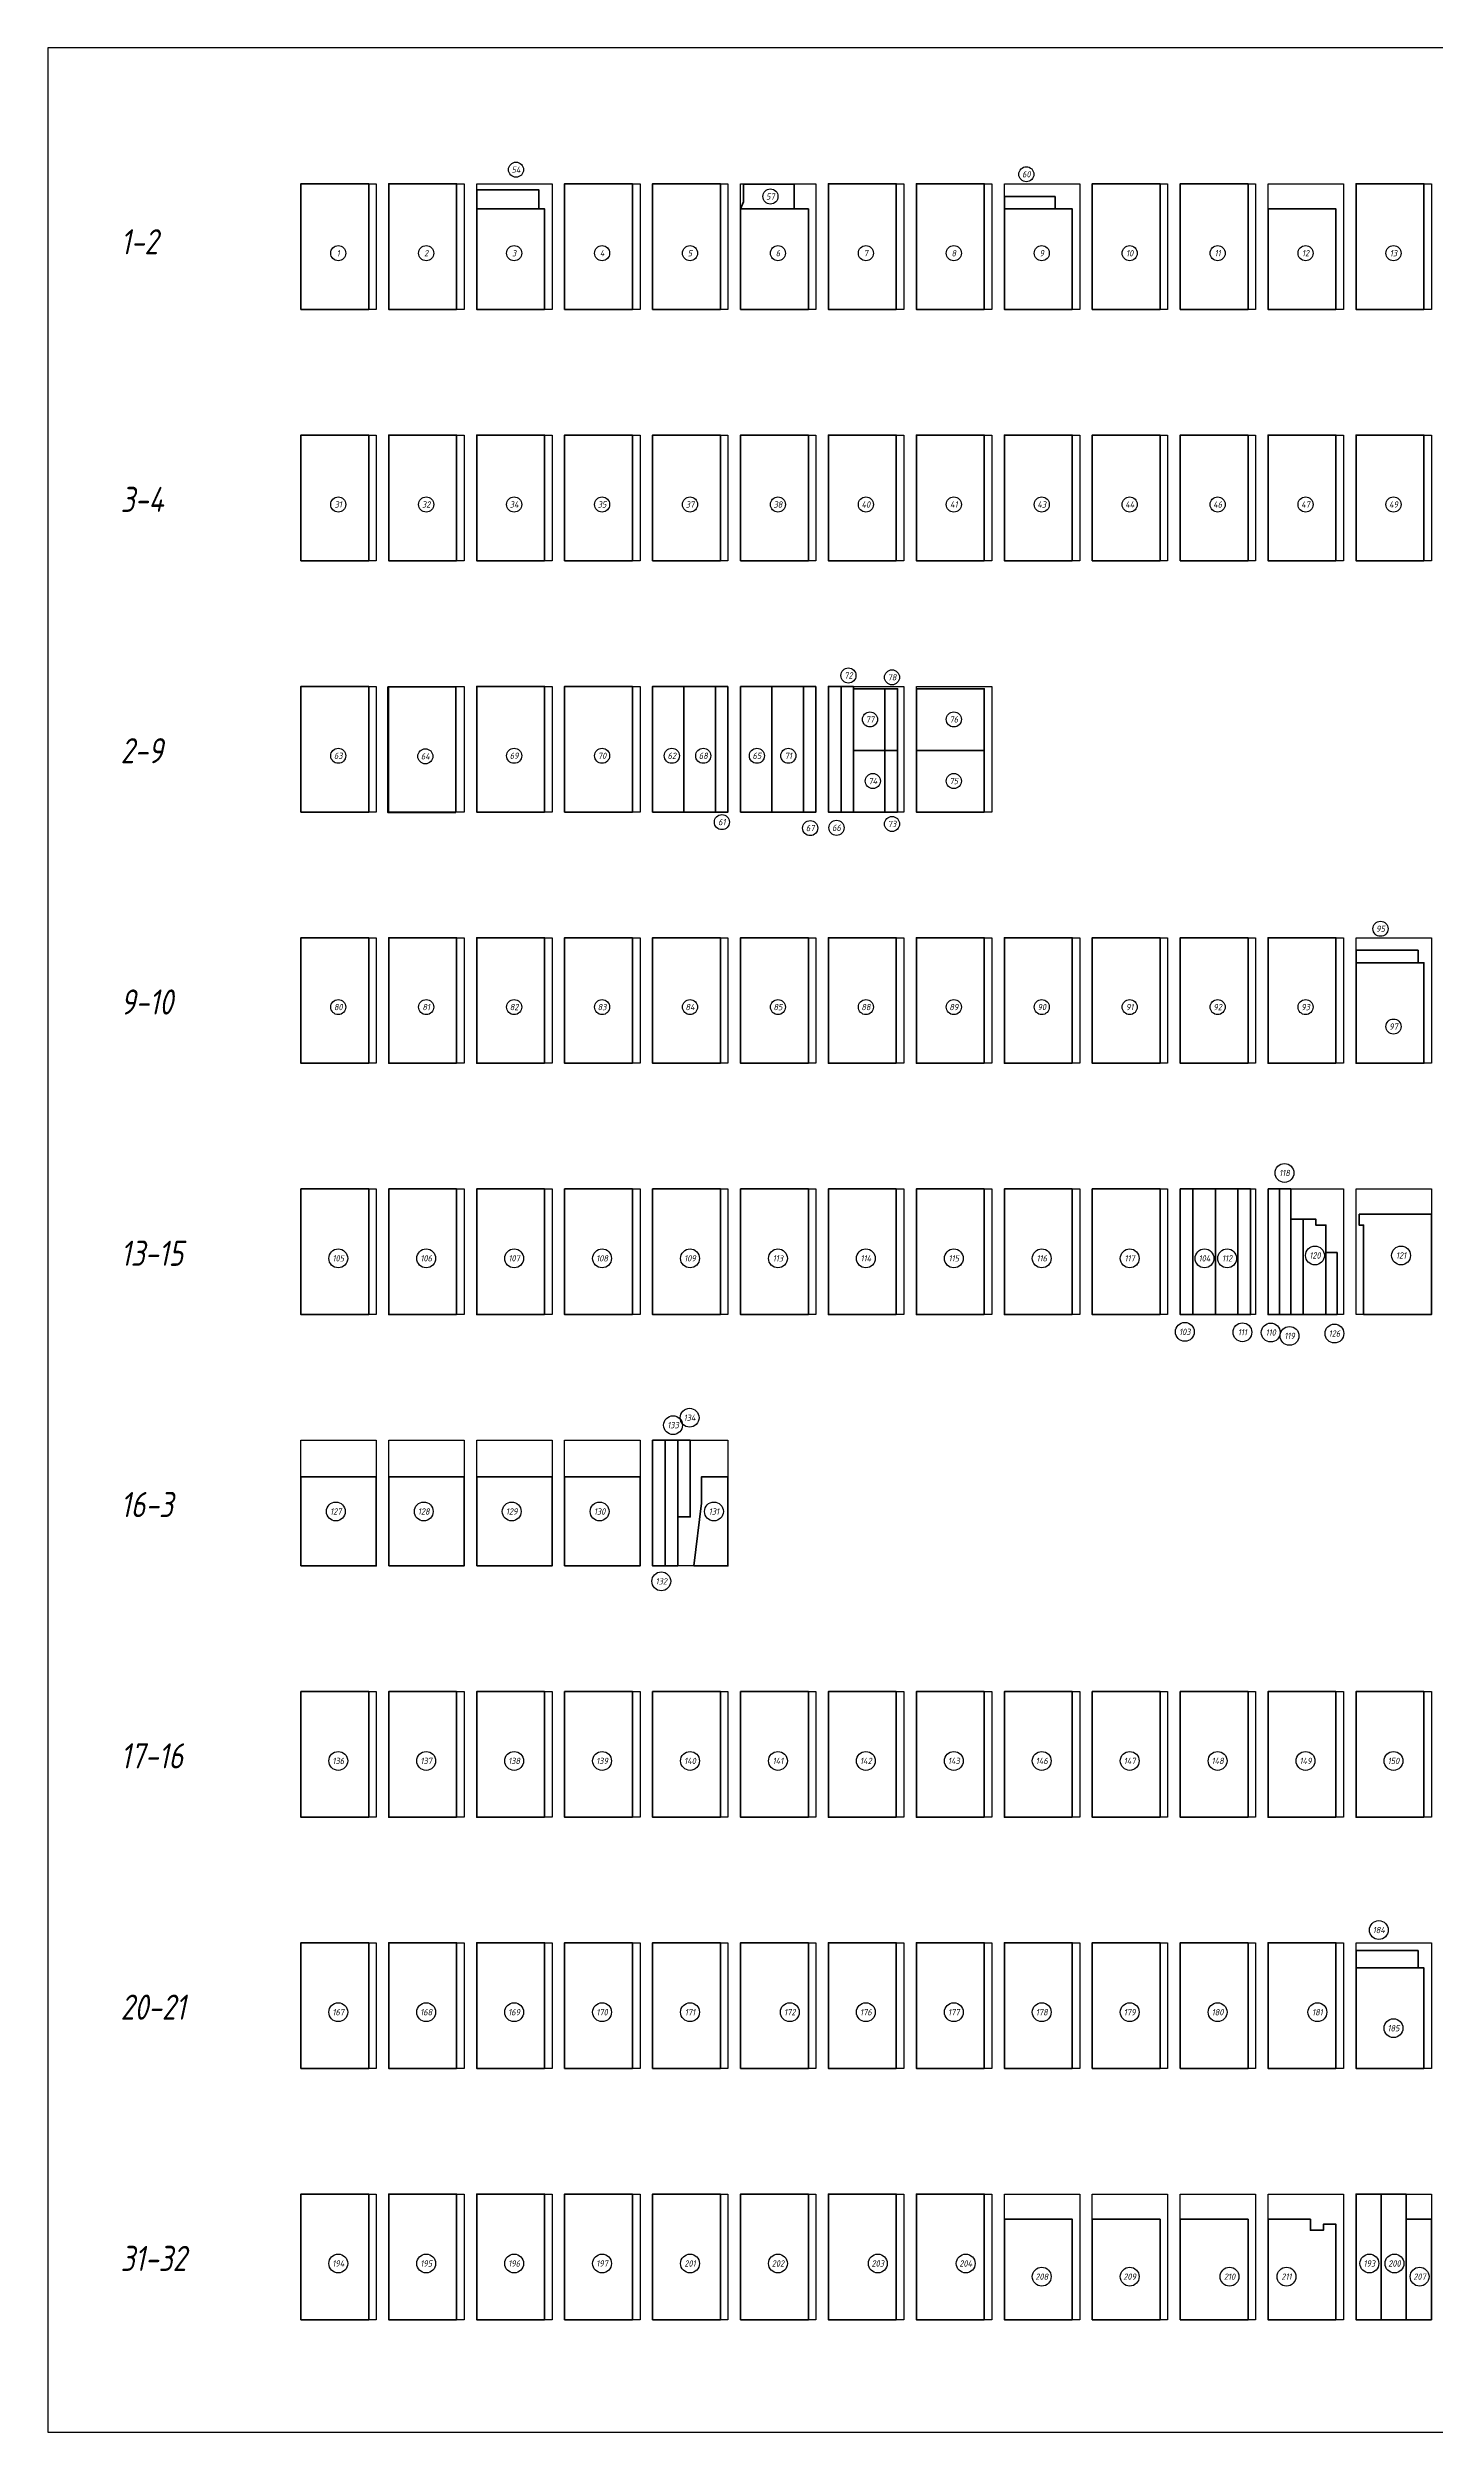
# Model space of a CAD drawing. Header units: millimetres. Extents: x -58926 to 122586, y -58688 to 8347.
# Drawn here: x -4594 to 6452, y -44671 to -25692 of the extents above; entities that cross this region are included whole.
import ezdxf
from ezdxf.enums import TextEntityAlignment as Align

# ---------------------------------------------------------------- set-up
doc = ezdxf.new("R2010")
doc.units = ezdxf.units.MM
doc.layers.add('100 noprint', color=1, linetype='Continuous', plot=False)
doc.layers.add('102 Звукоизоляция', color=7, linetype='Continuous')
doc.styles.add('ГОСТ-ISOCPEUR', font='isocpeui.ttf', dxfattribs={"width": 0.8})

msp = doc.modelspace()

# ---------------------------------------------------------------- linework, layer by layer
at = {"linetype": 'Continuous', "ltscale": 10, "flags": 128}
for points in [[(-1979.174, -27775.497), (-2579.174, -27775.497), (-2579.174, -26775.497), (-1979.174, -26775.497)], [(-1279.174, -27775.497), (-1879.174, -27775.497), (-1879.174, -26775.497), (-1279.174, -26775.497)], [(-579.174, -27775.497), (-1179.174, -27775.497), (-1179.174, -26775.497), (-579.174, -26775.497)], [(120.826, -27775.497), (-479.174, -27775.497), (-479.174, -26775.497), (120.826, -26775.497)], [(820.826, -27775.497), (220.826, -27775.497), (220.826, -26775.497), (820.826, -26775.497)], [(1520.826, -27775.497), (920.826, -27775.497), (920.826, -26775.497), (1520.826, -26775.497)], [(2220.826, -27775.497), (1620.826, -27775.497), (1620.826, -26775.497), (2220.826, -26775.497)], [(2920.826, -27775.497), (2320.826, -27775.497), (2320.826, -26775.497), (2920.826, -26775.497)], [(3620.826, -27775.497), (3020.826, -27775.497), (3020.826, -26775.497), (3620.826, -26775.497)], [(4320.826, -27775.497), (3720.826, -27775.497), (3720.826, -26775.497), (4320.826, -26775.497)], [(5020.826, -27775.497), (4420.826, -27775.497), (4420.826, -26775.497), (5020.826, -26775.497)], [(5720.826, -27775.497), (5120.826, -27775.497), (5120.826, -26775.497), (5720.826, -26775.497)], [(6420.826, -27775.497), (5820.826, -27775.497), (5820.826, -26775.497), (6420.826, -26775.497)], [(-1979.174, -29775.497), (-2579.174, -29775.497), (-2579.174, -28775.497), (-1979.174, -28775.497)], [(-1279.174, -29775.497), (-1879.174, -29775.497), (-1879.174, -28775.497), (-1279.174, -28775.497)], [(-579.174, -29775.497), (-1179.174, -29775.497), (-1179.174, -28775.497), (-579.174, -28775.497)], [(120.826, -29775.497), (-479.174, -29775.497), (-479.174, -28775.497), (120.826, -28775.497)], [(820.826, -29775.497), (220.826, -29775.497), (220.826, -28775.497), (820.826, -28775.497)], [(1520.826, -29775.497), (920.826, -29775.497), (920.826, -28775.497), (1520.826, -28775.497)], [(2220.826, -29775.497), (1620.826, -29775.497), (1620.826, -28775.497), (2220.826, -28775.497)], [(2920.826, -29775.497), (2320.826, -29775.497), (2320.826, -28775.497), (2920.826, -28775.497)], [(3620.826, -29775.497), (3020.826, -29775.497), (3020.826, -28775.497), (3620.826, -28775.497)], [(4320.826, -29775.497), (3720.826, -29775.497), (3720.826, -28775.497), (4320.826, -28775.497)], [(5020.826, -29775.497), (4420.826, -29775.497), (4420.826, -28775.497), (5020.826, -28775.497)], [(5720.826, -29775.497), (5120.826, -29775.497), (5120.826, -28775.497), (5720.826, -28775.497)], [(6420.826, -29775.497), (5820.826, -29775.497), (5820.826, -28775.497), (6420.826, -28775.497)], [(-1979.174, -31775.497), (-2579.174, -31775.497), (-2579.174, -30775.497), (-1979.174, -30775.497)], [(-1279.174, -31775.497), (-1879.174, -31775.497), (-1879.174, -30775.497), (-1279.174, -30775.497)], [(-579.174, -31775.497), (-1179.174, -31775.497), (-1179.174, -30775.497), (-579.174, -30775.497)], [(120.826, -31775.497), (-479.174, -31775.497), (-479.174, -30775.497), (120.826, -30775.497)], [(820.826, -31775.497), (220.826, -31775.497), (220.826, -30775.497), (820.826, -30775.497)], [(1520.826, -31775.497), (920.826, -31775.497), (920.826, -30775.497), (1520.826, -30775.497)], [(2220.826, -31775.497), (1620.826, -31775.497), (1620.826, -30775.497), (2220.826, -30775.497)], [(2920.826, -31775.497), (2320.826, -31775.497), (2320.826, -30775.497), (2920.826, -30775.497)], [(-1979.174, -33775.497), (-2579.174, -33775.497), (-2579.174, -32775.497), (-1979.174, -32775.497)], [(-1279.174, -33775.497), (-1879.174, -33775.497), (-1879.174, -32775.497), (-1279.174, -32775.497)], [(-579.174, -33775.497), (-1179.174, -33775.497), (-1179.174, -32775.497), (-579.174, -32775.497)], [(120.826, -33775.497), (-479.174, -33775.497), (-479.174, -32775.497), (120.826, -32775.497)], [(820.826, -33775.497), (220.826, -33775.497), (220.826, -32775.497), (820.826, -32775.497)], [(1520.826, -33775.497), (920.826, -33775.497), (920.826, -32775.497), (1520.826, -32775.497)], [(2220.826, -33775.497), (1620.826, -33775.497), (1620.826, -32775.497), (2220.826, -32775.497)], [(2920.826, -33775.497), (2320.826, -33775.497), (2320.826, -32775.497), (2920.826, -32775.497)], [(3620.826, -33775.497), (3020.826, -33775.497), (3020.826, -32775.497), (3620.826, -32775.497)], [(4320.826, -33775.497), (3720.826, -33775.497), (3720.826, -32775.497), (4320.826, -32775.497)], [(5020.826, -33775.497), (4420.826, -33775.497), (4420.826, -32775.497), (5020.826, -32775.497)], [(5720.826, -33775.497), (5120.826, -33775.497), (5120.826, -32775.497), (5720.826, -32775.497)], [(6420.826, -33775.497), (5820.826, -33775.497), (5820.826, -32775.497), (6420.826, -32775.497)], [(-1979.174, -35775.497), (-2579.174, -35775.497), (-2579.174, -34775.497), (-1979.174, -34775.497)], [(-1279.174, -35775.497), (-1879.174, -35775.497), (-1879.174, -34775.497), (-1279.174, -34775.497)], [(-579.174, -35775.497), (-1179.174, -35775.497), (-1179.174, -34775.497), (-579.174, -34775.497)], [(120.826, -35775.497), (-479.174, -35775.497), (-479.174, -34775.497), (120.826, -34775.497)], [(820.826, -35775.497), (220.826, -35775.497), (220.826, -34775.497), (820.826, -34775.497)], [(1520.826, -35775.497), (920.826, -35775.497), (920.826, -34775.497), (1520.826, -34775.497)], [(2220.826, -35775.497), (1620.826, -35775.497), (1620.826, -34775.497), (2220.826, -34775.497)], [(2920.826, -35775.497), (2320.826, -35775.497), (2320.826, -34775.497), (2920.826, -34775.497)], [(3620.826, -35775.497), (3020.826, -35775.497), (3020.826, -34775.497), (3620.826, -34775.497)], [(4320.826, -35775.497), (3720.826, -35775.497), (3720.826, -34775.497), (4320.826, -34775.497)], [(5020.826, -35775.497), (4420.826, -35775.497), (4420.826, -34775.497), (5020.826, -34775.497)], [(5720.826, -35775.497), (5120.826, -35775.497), (5120.826, -34775.497), (5720.826, -34775.497)], [(6420.826, -35775.497), (5820.826, -35775.497), (5820.826, -34775.497), (6420.826, -34775.497)], [(-1979.174, -37775.497), (-2579.174, -37775.497), (-2579.174, -36775.497), (-1979.174, -36775.497)], [(-1279.174, -37775.497), (-1879.174, -37775.497), (-1879.174, -36775.497), (-1279.174, -36775.497)], [(-579.174, -37775.497), (-1179.174, -37775.497), (-1179.174, -36775.497), (-579.174, -36775.497)], [(120.826, -37775.497), (-479.174, -37775.497), (-479.174, -36775.497), (120.826, -36775.497)], [(820.826, -37775.497), (220.826, -37775.497), (220.826, -36775.497), (820.826, -36775.497)], [(-1979.174, -39775.497), (-2579.174, -39775.497), (-2579.174, -38775.497), (-1979.174, -38775.497)], [(-1279.174, -39775.497), (-1879.174, -39775.497), (-1879.174, -38775.497), (-1279.174, -38775.497)], [(-579.174, -39775.497), (-1179.174, -39775.497), (-1179.174, -38775.497), (-579.174, -38775.497)], [(120.826, -39775.497), (-479.174, -39775.497), (-479.174, -38775.497), (120.826, -38775.497)], [(820.826, -39775.497), (220.826, -39775.497), (220.826, -38775.497), (820.826, -38775.497)], [(1520.826, -39775.497), (920.826, -39775.497), (920.826, -38775.497), (1520.826, -38775.497)], [(2220.826, -39775.497), (1620.826, -39775.497), (1620.826, -38775.497), (2220.826, -38775.497)], [(2920.826, -39775.497), (2320.826, -39775.497), (2320.826, -38775.497), (2920.826, -38775.497)], [(3620.826, -39775.497), (3020.826, -39775.497), (3020.826, -38775.497), (3620.826, -38775.497)], [(4320.826, -39775.497), (3720.826, -39775.497), (3720.826, -38775.497), (4320.826, -38775.497)], [(5020.826, -39775.497), (4420.826, -39775.497), (4420.826, -38775.497), (5020.826, -38775.497)], [(5720.826, -39775.497), (5120.826, -39775.497), (5120.826, -38775.497), (5720.826, -38775.497)], [(6420.826, -39775.497), (5820.826, -39775.497), (5820.826, -38775.497), (6420.826, -38775.497)], [(-1979.174, -41775.497), (-2579.174, -41775.497), (-2579.174, -40775.497), (-1979.174, -40775.497)], [(-1279.174, -41775.497), (-1879.174, -41775.497), (-1879.174, -40775.497), (-1279.174, -40775.497)], [(-579.174, -41775.497), (-1179.174, -41775.497), (-1179.174, -40775.497), (-579.174, -40775.497)], [(120.826, -41775.497), (-479.174, -41775.497), (-479.174, -40775.497), (120.826, -40775.497)], [(820.826, -41775.497), (220.826, -41775.497), (220.826, -40775.497), (820.826, -40775.497)], [(1520.826, -41775.497), (920.826, -41775.497), (920.826, -40775.497), (1520.826, -40775.497)], [(2220.826, -41775.497), (1620.826, -41775.497), (1620.826, -40775.497), (2220.826, -40775.497)], [(2920.826, -41775.497), (2320.826, -41775.497), (2320.826, -40775.497), (2920.826, -40775.497)], [(3620.826, -41775.497), (3020.826, -41775.497), (3020.826, -40775.497), (3620.826, -40775.497)], [(4320.826, -41775.497), (3720.826, -41775.497), (3720.826, -40775.497), (4320.826, -40775.497)], [(5020.826, -41775.497), (4420.826, -41775.497), (4420.826, -40775.497), (5020.826, -40775.497)], [(5720.826, -41775.497), (5120.826, -41775.497), (5120.826, -40775.497), (5720.826, -40775.497)], [(6420.826, -41775.497), (5820.826, -41775.497), (5820.826, -40775.497), (6420.826, -40775.497)], [(-1979.174, -43775.497), (-2579.174, -43775.497), (-2579.174, -42775.497), (-1979.174, -42775.497)], [(-1279.174, -43775.497), (-1879.174, -43775.497), (-1879.174, -42775.497), (-1279.174, -42775.497)], [(-579.174, -43775.497), (-1179.174, -43775.497), (-1179.174, -42775.497), (-579.174, -42775.497)], [(120.826, -43775.497), (-479.174, -43775.497), (-479.174, -42775.497), (120.826, -42775.497)], [(820.826, -43775.497), (220.826, -43775.497), (220.826, -42775.497), (820.826, -42775.497)], [(1520.826, -43775.497), (920.826, -43775.497), (920.826, -42775.497), (1520.826, -42775.497)], [(2220.826, -43775.497), (1620.826, -43775.497), (1620.826, -42775.497), (2220.826, -42775.497)], [(2920.826, -43775.497), (2320.826, -43775.497), (2320.826, -42775.497), (2920.826, -42775.497)], [(3620.826, -43775.497), (3020.826, -43775.497), (3020.826, -42775.497), (3620.826, -42775.497)], [(4320.826, -43775.497), (3720.826, -43775.497), (3720.826, -42775.497), (4320.826, -42775.497)], [(5020.826, -43775.497), (4420.826, -43775.497), (4420.826, -42775.497), (5020.826, -42775.497)], [(5720.826, -43775.497), (5120.826, -43775.497), (5120.826, -42775.497), (5720.826, -42775.497)], [(6420.826, -43775.497), (5820.826, -43775.497), (5820.826, -42775.497), (6420.826, -42775.497)]]:
    msp.add_lwpolyline(points, close=True, dxfattribs=at)
at = {"layer": '100 noprint'}
msp.add_lwpolyline([(-4594.399, -25692.141), (-4594.399, -44671.261), (17312.438, -44671.261), (17312.438, -25692.141)], close=True, dxfattribs=at)
at = {"layer": '102 Звукоизоляция', "color": 74, "linetype": 'Continuous', "lineweight": 40, "ltscale": 10, "flags": 128}
for points in [[(-2039.174, -27775.497), (-2579.174, -27775.497), (-2579.174, -26775.497), (-2039.174, -26775.497)], [(-1339.174, -27775.497), (-1879.174, -27775.497), (-1879.174, -26775.497), (-1339.174, -26775.497)], [(-685.674, -26975.497), (-1179.174, -26975.497), (-1179.174, -26823.309), (-685.674, -26823.309)], [(60.826, -27775.497), (-479.174, -27775.497), (-479.174, -26775.497), (60.826, -26775.497)], [(760.826, -27775.497), (220.826, -27775.497), (220.826, -26775.497), (760.826, -26775.497)], [(1347.016, -26975.497), (920.826, -26975.497), (943.516, -26918.387), (943.516, -26777.684), (1347.016, -26777.684)], [(2160.826, -27775.497), (1620.826, -27775.497), (1620.826, -26775.497), (2160.826, -26775.497)], [(2860.826, -27775.497), (2320.826, -27775.497), (2320.826, -26775.497), (2860.826, -26775.497)], [(3424.326, -26875.497), (3020.826, -26875.497), (3020.826, -26975.497), (3424.326, -26975.497)], [(4260.826, -27775.497), (3720.826, -27775.497), (3720.826, -26775.497), (4260.826, -26775.497)], [(4960.826, -27775.497), (4420.826, -27775.497), (4420.826, -26775.497), (4960.826, -26775.497)], [(6360.826, -27775.497), (5820.826, -27775.497), (5820.826, -26775.497), (6360.826, -26775.497)], [(-639.174, -27775.497), (-1179.174, -27775.497), (-1179.174, -26975.497), (-639.174, -26975.497)], [(1460.826, -27775.497), (920.826, -27775.497), (920.826, -26975.497), (1460.826, -26975.497)], [(3560.826, -27775.497), (3020.826, -27775.497), (3020.826, -26975.497), (3560.826, -26975.497)], [(5660.826, -27775.497), (5120.826, -27775.497), (5120.826, -26975.497), (5660.826, -26975.497)], [(-2039.174, -29775.497), (-2579.174, -29775.497), (-2579.174, -28775.497), (-2039.174, -28775.497)], [(-1339.174, -29775.497), (-1879.174, -29775.497), (-1879.174, -28775.497), (-1339.174, -28775.497)], [(-639.174, -29775.497), (-1179.174, -29775.497), (-1179.174, -28775.497), (-639.174, -28775.497)], [(60.826, -29775.497), (-479.174, -29775.497), (-479.174, -28775.497), (60.826, -28775.497)], [(760.826, -29775.497), (220.826, -29775.497), (220.826, -28775.497), (760.826, -28775.497)], [(1460.826, -29775.497), (920.826, -29775.497), (920.826, -28775.497), (1460.826, -28775.497)], [(2160.826, -29775.497), (1620.826, -29775.497), (1620.826, -28775.497), (2160.826, -28775.497)], [(2860.826, -29775.497), (2320.826, -29775.497), (2320.826, -28775.497), (2860.826, -28775.497)], [(3560.826, -29775.497), (3020.826, -29775.497), (3020.826, -28775.497), (3560.826, -28775.497)], [(4260.826, -29775.497), (3720.826, -29775.497), (3720.826, -28775.497), (4260.826, -28775.497)], [(4960.826, -29775.497), (4420.826, -29775.497), (4420.826, -28775.497), (4960.826, -28775.497)], [(5660.826, -29775.497), (5120.826, -29775.497), (5120.826, -28775.497), (5660.826, -28775.497)], [(6360.826, -29775.497), (5820.826, -29775.497), (5820.826, -28775.497), (6360.826, -28775.497)], [(-2039.174, -31775.497), (-2579.174, -31775.497), (-2579.174, -30775.497), (-2039.174, -30775.497)], [(-1345.755, -31779.885), (-1885.755, -31779.885), (-1885.755, -30779.885), (-1345.755, -30779.885)], [(-639.174, -31775.497), (-1179.174, -31775.497), (-1179.174, -30775.497), (-639.174, -30775.497)], [(60.826, -31775.497), (-479.174, -31775.497), (-479.174, -30775.497), (60.826, -30775.497)], [(470.826, -30775.497), (470.826, -31775.497), (220.826, -31775.497), (220.826, -30775.497)], [(720.826, -30775.497), (720.826, -31775.497), (470.826, -31775.497), (470.826, -30775.497)], [(820.826, -30775.497), (820.826, -31775.497), (720.826, -31775.497), (720.826, -30775.497)], [(920.826, -30775.497), (920.826, -31775.497), (1170.826, -31775.497), (1170.826, -30775.497)], [(1170.826, -30775.497), (1170.826, -31775.497), (1420.826, -31775.497), (1420.826, -30775.497)], [(1520.826, -30775.497), (1520.826, -31775.497), (1420.826, -31775.497), (1420.826, -30775.497)], [(1720.826, -30775.497), (1720.826, -31775.497), (1620.826, -31775.497), (1620.826, -30775.497)], [(1820.826, -30775.497), (1820.826, -31775.497), (1720.826, -31775.497), (1720.826, -30775.497)], [(1820.826, -30794.497), (1820.826, -31284.997), (2070.826, -31284.997), (2070.826, -30794.497)], [(2070.826, -30794.497), (2070.826, -31284.997), (2170.826, -31284.997), (2170.826, -30794.497)], [(2320.826, -30794.497), (2320.826, -31284.997), (2860.826, -31284.997), (2860.826, -30794.497)], [(1820.826, -31284.997), (1820.826, -31775.497), (2070.826, -31775.497), (2070.826, -31284.997)], [(2070.826, -31284.997), (2070.826, -31775.497), (2170.826, -31775.497), (2170.826, -31284.997)], [(2320.826, -31284.997), (2320.826, -31775.497), (2860.826, -31775.497), (2860.826, -31284.997)], [(-2039.174, -33775.497), (-2579.174, -33775.497), (-2579.174, -32775.497), (-2039.174, -32775.497)], [(-1339.174, -33775.497), (-1879.174, -33775.497), (-1879.174, -32775.497), (-1339.174, -32775.497)], [(-639.174, -33775.497), (-1179.174, -33775.497), (-1179.174, -32775.497), (-639.174, -32775.497)], [(60.826, -33775.497), (-479.174, -33775.497), (-479.174, -32775.497), (60.826, -32775.497)], [(760.826, -33775.497), (220.826, -33775.497), (220.826, -32775.497), (760.826, -32775.497)], [(1460.826, -33775.497), (920.826, -33775.497), (920.826, -32775.497), (1460.826, -32775.497)], [(2160.826, -33775.497), (1620.826, -33775.497), (1620.826, -32775.497), (2160.826, -32775.497)], [(2860.826, -33775.497), (2320.826, -33775.497), (2320.826, -32775.497), (2860.826, -32775.497)], [(3560.826, -33775.497), (3020.826, -33775.497), (3020.826, -32775.497), (3560.826, -32775.497)], [(4260.826, -33775.497), (3720.826, -33775.497), (3720.826, -32775.497), (4260.826, -32775.497)], [(4960.826, -33775.497), (4420.826, -33775.497), (4420.826, -32775.497), (4960.826, -32775.497)], [(5660.826, -33775.497), (5120.826, -33775.497), (5120.826, -32775.497), (5660.826, -32775.497)], [(6314.326, -32875.497), (5820.826, -32875.497), (5820.826, -32975.497), (6314.326, -32975.497)], [(5820.826, -32975.497), (5820.826, -33775.497), (6360.826, -33775.497), (6360.826, -32975.497)], [(-2039.174, -35775.497), (-2579.174, -35775.497), (-2579.174, -34775.497), (-2039.174, -34775.497)], [(-1339.174, -35775.497), (-1879.174, -35775.497), (-1879.174, -34775.497), (-1339.174, -34775.497)], [(-639.174, -35775.497), (-1179.174, -35775.497), (-1179.174, -34775.497), (-639.174, -34775.497)], [(60.826, -35775.497), (-479.174, -35775.497), (-479.174, -34775.497), (60.826, -34775.497)], [(760.826, -35775.497), (220.826, -35775.497), (220.826, -34775.497), (760.826, -34775.497)], [(1460.826, -35775.497), (920.826, -35775.497), (920.826, -34775.497), (1460.826, -34775.497)], [(2160.826, -35775.497), (1620.826, -35775.497), (1620.826, -34775.497), (2160.826, -34775.497)], [(2860.826, -35775.497), (2320.826, -35775.497), (2320.826, -34775.497), (2860.826, -34775.497)], [(3560.826, -35775.497), (3020.826, -35775.497), (3020.826, -34775.497), (3560.826, -34775.497)], [(4260.826, -35775.497), (3720.826, -35775.497), (3720.826, -34775.497), (4260.826, -34775.497)], [(4520.826, -34775.497), (4520.826, -35775.497), (4420.826, -35775.497), (4420.826, -34775.497)], [(4700.826, -34775.497), (4700.826, -35775.497), (4520.826, -35775.497), (4520.826, -34775.497)], [(4880.826, -34775.497), (4880.826, -35775.497), (4700.826, -35775.497), (4700.826, -34775.497)], [(4980.826, -34775.497), (4980.826, -35775.497), (4880.826, -35775.497), (4880.826, -34775.497)], [(5120.826, -34775.497), (5120.826, -35775.497), (5210.826, -35775.497), (5210.826, -34775.497)], [(5210.826, -34775.497), (5210.826, -35775.497), (5300.826, -35775.497), (5300.826, -34775.497)], [(5300.826, -35014.997), (5300.826, -35775.497), (5400.201, -35775.497), (5400.201, -35014.997)], [(5400.201, -35014.997), (5500.201, -35014.997), (5500.201, -35062.497), (5580.201, -35062.497), (5580.201, -35775.497), (5400.201, -35775.497)], [(5844.826, -34975.497), (6420.826, -34975.497), (6420.826, -35775.497), (5880.826, -35775.497), (5880.826, -35062.497), (5844.826, -35062.497)], [(5580.201, -35281.997), (5580.201, -35775.497), (5670.201, -35775.497), (5670.201, -35281.997)], [(220.826, -36775.497), (220.826, -37775.497), (320.826, -37775.497), (320.826, -36775.497)], [(320.826, -36775.497), (320.826, -37775.497), (420.826, -37775.497), (420.826, -36775.497)], [(420.826, -36775.497), (420.826, -37385.997), (520.826, -37385.997), (520.826, -36775.497)], [(-2579.174, -37775.497), (-1979.174, -37775.497), (-1979.174, -37065.497), (-2579.174, -37065.497)], [(-1879.174, -37775.497), (-1279.174, -37775.497), (-1279.174, -37065.497), (-1879.174, -37065.497)], [(-1179.174, -37775.497), (-579.174, -37775.497), (-579.174, -37065.497), (-1179.174, -37065.497)], [(-479.174, -37775.497), (120.826, -37775.497), (120.826, -37065.497), (-479.174, -37065.497)], [(547.9, -37775.497), (610.326, -37276.088), (610.326, -37065.497), (820.826, -37065.497), (820.826, -37775.497)], [(-2039.174, -39775.497), (-2579.174, -39775.497), (-2579.174, -38775.497), (-2039.174, -38775.497)], [(-1339.174, -39775.497), (-1879.174, -39775.497), (-1879.174, -38775.497), (-1339.174, -38775.497)], [(-639.174, -39775.497), (-1179.174, -39775.497), (-1179.174, -38775.497), (-639.174, -38775.497)], [(60.826, -39775.497), (-479.174, -39775.497), (-479.174, -38775.497), (60.826, -38775.497)], [(760.826, -39775.497), (220.826, -39775.497), (220.826, -38775.497), (760.826, -38775.497)], [(1460.826, -39775.497), (920.826, -39775.497), (920.826, -38775.497), (1460.826, -38775.497)], [(2160.826, -39775.497), (1620.826, -39775.497), (1620.826, -38775.497), (2160.826, -38775.497)], [(2860.826, -39775.497), (2320.826, -39775.497), (2320.826, -38775.497), (2860.826, -38775.497)], [(3560.826, -39775.497), (3020.826, -39775.497), (3020.826, -38775.497), (3560.826, -38775.497)], [(4260.826, -39775.497), (3720.826, -39775.497), (3720.826, -38775.497), (4260.826, -38775.497)], [(4960.826, -39775.497), (4420.826, -39775.497), (4420.826, -38775.497), (4960.826, -38775.497)], [(5660.826, -39775.497), (5120.826, -39775.497), (5120.826, -38775.497), (5660.826, -38775.497)], [(6360.826, -39775.497), (5820.826, -39775.497), (5820.826, -38775.497), (6360.826, -38775.497)], [(-2039.174, -41775.497), (-2579.174, -41775.497), (-2579.174, -40775.497), (-2039.174, -40775.497)], [(-1339.174, -41775.497), (-1879.174, -41775.497), (-1879.174, -40775.497), (-1339.174, -40775.497)], [(-639.174, -41775.497), (-1179.174, -41775.497), (-1179.174, -40775.497), (-639.174, -40775.497)], [(60.826, -41775.497), (-479.174, -41775.497), (-479.174, -40775.497), (60.826, -40775.497)], [(760.826, -41775.497), (220.826, -41775.497), (220.826, -40775.497), (760.826, -40775.497)], [(1460.826, -41775.497), (920.826, -41775.497), (920.826, -40775.497), (1460.826, -40775.497)], [(2160.826, -41775.497), (1620.826, -41775.497), (1620.826, -40775.497), (2160.826, -40775.497)], [(2860.826, -41775.497), (2320.826, -41775.497), (2320.826, -40775.497), (2860.826, -40775.497)], [(3560.826, -41775.497), (3020.826, -41775.497), (3020.826, -40775.497), (3560.826, -40775.497)], [(4260.826, -41775.497), (3720.826, -41775.497), (3720.826, -40775.497), (4260.826, -40775.497)], [(4960.826, -41775.497), (4420.826, -41775.497), (4420.826, -40775.497), (4960.826, -40775.497)], [(5660.826, -41775.497), (5120.826, -41775.497), (5120.826, -40775.497), (5660.826, -40775.497)], [(6314.326, -40835.497), (5820.826, -40835.497), (5820.826, -40975.497), (6314.326, -40975.497)], [(5820.826, -40975.497), (5820.826, -41775.497), (6360.826, -41775.497), (6360.826, -40975.497)], [(-2039.174, -43775.497), (-2579.174, -43775.497), (-2579.174, -42775.497), (-2039.174, -42775.497)], [(-1339.174, -43775.497), (-1879.174, -43775.497), (-1879.174, -42775.497), (-1339.174, -42775.497)], [(-639.174, -43775.497), (-1179.174, -43775.497), (-1179.174, -42775.497), (-639.174, -42775.497)], [(60.826, -43775.497), (-479.174, -43775.497), (-479.174, -42775.497), (60.826, -42775.497)], [(760.826, -43775.497), (220.826, -43775.497), (220.826, -42775.497), (760.826, -42775.497)], [(1460.826, -43775.497), (920.826, -43775.497), (920.826, -42775.497), (1460.826, -42775.497)], [(2160.826, -43775.497), (1620.826, -43775.497), (1620.826, -42775.497), (2160.826, -42775.497)], [(2860.826, -43775.497), (2320.826, -43775.497), (2320.826, -42775.497), (2860.826, -42775.497)], [(6020.826, -42775.497), (6020.826, -43775.497), (5820.826, -43775.497), (5820.826, -42775.497)], [(6220.826, -42775.497), (6220.826, -43775.497), (6020.826, -43775.497), (6020.826, -42775.497)], [(3020.826, -42975.497), (3020.826, -43775.497), (3560.826, -43775.497), (3560.826, -42975.497)], [(3720.826, -42975.497), (3720.826, -43775.497), (4260.826, -43775.497), (4260.826, -42975.497)], [(4420.826, -42975.497), (4420.826, -43775.497), (4960.826, -43775.497), (4960.826, -42975.497)], [(5120.826, -42975.497), (5456.826, -42975.497), (5456.826, -43062.497), (5560.826, -43062.497), (5560.826, -43014.997), (5660.826, -43014.997), (5660.826, -43775.497), (5120.826, -43775.497)], [(6220.826, -42975.497), (6220.826, -43775.497), (6420.826, -43775.497), (6420.826, -42975.497)]]:
    msp.add_lwpolyline(points, close=True, dxfattribs=at)
at = {"layer": '102 Звукоизоляция', "color": 74}
for centre, radius in [((-866.359, -26663.075), 60), ((3196.14, -26699.601), 60), ((1158.974, -26876.223), 60), ((-2281.293, -27327.718), 60), ((-1581.293, -27327.718), 60), ((-881.293, -27327.718), 60), ((-181.293, -27327.718), 60), ((518.707, -27327.718), 60), ((1218.707, -27327.718), 60), ((1918.707, -27327.718), 60), ((2618.707, -27327.718), 60), ((3318.707, -27327.718), 60), ((4018.707, -27327.718), 60), ((4718.707, -27327.718), 60), ((5418.707, -27327.718), 60), ((6118.707, -27327.718), 60), ((-2281.293, -29327.718), 60), ((-1581.293, -29327.718), 60), ((-881.293, -29327.718), 60), ((-181.293, -29327.718), 60), ((518.707, -29327.718), 60), ((1218.707, -29327.718), 60), ((1918.707, -29327.718), 60), ((2618.707, -29327.718), 60), ((3318.707, -29327.718), 60), ((4018.707, -29327.718), 60), ((4718.707, -29327.718), 60), ((5418.707, -29327.718), 60), ((6118.707, -29327.718), 60), ((1779.566, -30688.714), 60), ((2126.63, -30703.464), 60), ((1951.257, -31038.302), 60), ((2618.707, -31038.302), 60), ((-2281.293, -31327.718), 60), ((-1587.875, -31332.107), 60), ((-881.293, -31327.718), 60), ((-181.293, -31327.718), 60), ((374.076, -31327.718), 60), ((624.076, -31327.718), 60), ((1051.257, -31327.718), 60), ((1301.257, -31327.718), 60), ((1974.076, -31528.802), 60), ((2618.707, -31528.802), 60), ((772.462, -31855.518), 60), ((1475.394, -31903.188), 60), ((1684.754, -31901.015), 60), ((2126.8, -31870.631), 60), ((6015.268, -32704.657), 60), ((-2281.293, -33327.718), 60), ((-1581.293, -33327.718), 60), ((-881.293, -33327.718), 60), ((-181.293, -33327.718), 60), ((518.707, -33327.718), 60), ((1218.707, -33327.718), 60), ((1918.707, -33327.718), 60), ((2618.707, -33327.718), 60), ((3318.707, -33327.718), 60), ((4018.707, -33327.718), 60), ((4718.707, -33327.718), 60), ((5418.707, -33327.718), 60), ((6118.707, -33483.009), 60), ((5250.758, -34648.231), 75), ((-2281.293, -35327.718), 75), ((-1581.293, -35327.718), 75), ((-881.293, -35327.718), 75), ((-181.293, -35327.718), 75), ((518.707, -35327.718), 75), ((1218.707, -35327.718), 75), ((1918.707, -35327.718), 75), ((2618.707, -35327.718), 75), ((3318.707, -35327.718), 75), ((4018.707, -35327.718), 75), ((4614.312, -35327.718), 75), ((4794.312, -35327.718), 75), ((5493.687, -35304.767), 75), ((6178.707, -35304.767), 75), ((4457.67, -35912.796), 75), ((4916.086, -35916.301), 75), ((5141.514, -35918.129), 75), ((5291.224, -35944.987), 75), ((5648.503, -35926.126), 75), ((383.458, -36655.301), 75), ((515.634, -36596.159), 75), ((-2300.723, -37342.387), 75), ((-1600.723, -37342.387), 75), ((-900.723, -37342.387), 75), ((-200.723, -37342.387), 75), ((709.011, -37342.387), 75), ((290.24, -37898.342), 75), ((-2281.293, -39327.718), 75), ((-1581.293, -39327.718), 75), ((-881.293, -39327.718), 75), ((-181.293, -39327.718), 75), ((518.707, -39327.718), 75), ((1218.707, -39327.718), 75), ((1918.707, -39327.718), 75), ((2618.707, -39327.718), 75), ((3318.707, -39327.718), 75), ((4018.707, -39327.718), 75), ((4718.707, -39327.718), 75), ((5418.707, -39327.718), 75), ((6118.707, -39327.718), 75), ((6001.949, -40673.746), 75), ((-2281.293, -41327.718), 75), ((-1581.293, -41327.718), 75), ((-881.293, -41327.718), 75), ((-181.293, -41327.718), 75), ((518.707, -41327.718), 75), ((1312.942, -41327.718), 75), ((1918.707, -41327.718), 75), ((2618.707, -41327.718), 75), ((3318.707, -41327.718), 75), ((4018.707, -41327.718), 75), ((4718.707, -41327.718), 75), ((5512.942, -41327.718), 75), ((6118.707, -41454.8), 75), ((-2281.293, -43327.718), 75), ((-1581.293, -43327.718), 75), ((-881.293, -43327.718), 75), ((-181.293, -43327.718), 75), ((518.707, -43327.718), 75), ((1218.707, -43327.718), 75), ((2013.536, -43327.718), 75), ((2713.536, -43327.718), 75), ((5926.501, -43327.718), 75), ((6126.501, -43327.718), 75), ((3318.707, -43432.516), 75), ((4018.707, -43432.516), 75), ((4813.536, -43432.516), 75), ((5266.584, -43432.516), 75), ((6326.501, -43432.516), 75)]:
    msp.add_circle(centre, radius, dxfattribs=at)

# ---------------------------------------------------------------- texts
at = {"layer": '100 noprint', "linetype": 'Continuous', "style": 'ГОСТ-ISOCPEUR', "width": 0.8}
for s, p in [('1-2', (-4013.552, -27336.833)), ('3-4', (-4013.552, -29387.395)), ('2-9', (-4013.552, -31387.395)), ('9-10', (-4013.552, -33387.395)), ('13-15', (-4013.552, -35387.395)), ('16-3', (-4013.552, -37387.395)), ('17-16', (-4013.552, -39387.395)), ('20-21', (-4013.552, -41387.395)), ('31-32', (-4013.552, -43387.395))]:
    msp.add_text(s, height=200, dxfattribs=at).set_placement(p)
at = {"layer": '102 Звукоизоляция', "color": 74, "style": 'ГОСТ-ISOCPEUR', "width": 0.8}
for s, p in [('54', (-866.359, -26663.075)), ('60', (3196.14, -26699.601)), ('57', (1158.974, -26876.223)), ('1', (-2281.293, -27327.718)), ('2', (-1581.293, -27327.718)), ('3', (-881.293, -27327.718)), ('4', (-181.293, -27327.718)), ('5', (518.707, -27327.718)), ('6', (1218.707, -27327.718)), ('7', (1918.707, -27327.718)), ('8', (2618.707, -27327.718)), ('9', (3318.707, -27327.718)), ('10', (4018.707, -27327.718)), ('11', (4718.707, -27327.718)), ('12', (5418.707, -27327.718)), ('13', (6118.707, -27327.718)), ('31', (-2281.293, -29327.718)), ('32', (-1581.293, -29327.718)), ('34', (-881.293, -29327.718)), ('35', (-181.293, -29327.718)), ('37', (518.707, -29327.718)), ('38', (1218.707, -29327.718)), ('40', (1918.707, -29327.718)), ('41', (2618.707, -29327.718)), ('43', (3318.707, -29327.718)), ('44', (4018.707, -29327.718)), ('46', (4718.707, -29327.718)), ('47', (5418.707, -29327.718)), ('49', (6118.707, -29327.718)), ('72', (1779.566, -30688.714)), ('78', (2126.63, -30703.464)), ('77', (1951.257, -31038.302)), ('76', (2618.707, -31038.302)), ('63', (-2281.293, -31327.718)), ('64', (-1587.875, -31332.107)), ('69', (-881.293, -31327.718)), ('70', (-181.293, -31327.718)), ('62', (374.076, -31327.718)), ('68', (624.076, -31327.718)), ('65', (1051.257, -31327.718)), ('71', (1301.257, -31327.718)), ('74', (1974.076, -31528.802)), ('75', (2618.707, -31528.802)), ('61', (772.462, -31855.518)), ('67', (1475.394, -31903.188)), ('66', (1684.754, -31901.015)), ('73', (2126.8, -31870.631)), ('95', (6015.268, -32704.657)), ('80', (-2281.293, -33327.718)), ('81', (-1581.293, -33327.718)), ('82', (-881.293, -33327.718)), ('83', (-181.293, -33327.718)), ('84', (518.707, -33327.718)), ('85', (1218.707, -33327.718)), ('88', (1918.707, -33327.718)), ('89', (2618.707, -33327.718)), ('90', (3318.707, -33327.718)), ('91', (4018.707, -33327.718)), ('92', (4718.707, -33327.718)), ('93', (5418.707, -33327.718)), ('97', (6118.707, -33483.009)), ('118', (5250.758, -34648.231)), ('120', (5493.687, -35304.767)), ('121', (6178.707, -35304.767)), ('105', (-2281.293, -35327.718)), ('106', (-1581.293, -35327.718)), ('107', (-881.293, -35327.718)), ('108', (-181.293, -35327.718)), ('109', (518.707, -35327.718)), ('113', (1218.707, -35327.718)), ('114', (1918.707, -35327.718)), ('115', (2618.707, -35327.718)), ('116', (3318.707, -35327.718)), ('117', (4018.707, -35327.718)), ('104', (4614.312, -35327.718)), ('112', (4794.312, -35327.718)), ('103', (4457.67, -35912.796)), ('111', (4916.086, -35916.301)), ('110', (5141.514, -35918.129)), ('119', (5291.224, -35944.987)), ('126', (5648.503, -35926.126)), ('134', (515.634, -36596.159)), ('133', (383.458, -36655.301)), ('127', (-2300.723, -37342.387)), ('128', (-1600.723, -37342.387)), ('129', (-900.723, -37342.387)), ('130', (-200.723, -37342.387)), ('131', (709.011, -37342.387)), ('132', (290.24, -37898.342)), ('136', (-2281.293, -39327.718)), ('137', (-1581.293, -39327.718)), ('138', (-881.293, -39327.718)), ('139', (-181.293, -39327.718)), ('140', (518.707, -39327.718)), ('141', (1218.707, -39327.718)), ('142', (1918.707, -39327.718)), ('143', (2618.707, -39327.718)), ('146', (3318.707, -39327.718)), ('147', (4018.707, -39327.718)), ('148', (4718.707, -39327.718)), ('149', (5418.707, -39327.718)), ('150', (6118.707, -39327.718)), ('184', (6001.949, -40673.746)), ('167', (-2281.293, -41327.718)), ('168', (-1581.293, -41327.718)), ('169', (-881.293, -41327.718)), ('170', (-181.293, -41327.718)), ('171', (518.707, -41327.718)), ('172', (1312.942, -41327.718)), ('176', (1918.707, -41327.718)), ('177', (2618.707, -41327.718)), ('178', (3318.707, -41327.718)), ('179', (4018.707, -41327.718)), ('180', (4718.707, -41327.718)), ('181', (5512.942, -41327.718)), ('185', (6118.707, -41454.8)), ('194', (-2281.293, -43327.718)), ('195', (-1581.293, -43327.718)), ('196', (-881.293, -43327.718)), ('197', (-181.293, -43327.718)), ('201', (518.707, -43327.718)), ('202', (1218.707, -43327.718)), ('203', (2013.536, -43327.718)), ('204', (2713.536, -43327.718)), ('208', (3318.707, -43432.516)), ('209', (4018.707, -43432.516)), ('210', (4813.536, -43432.516)), ('211', (5266.584, -43432.516)), ('193', (5926.501, -43327.718)), ('200', (6126.501, -43327.718)), ('207', (6326.501, -43432.516))]:
    msp.add_text(s, height=50, dxfattribs=at).set_placement(p, align=Align.MIDDLE)

doc.saveas('drawing.dxf')
